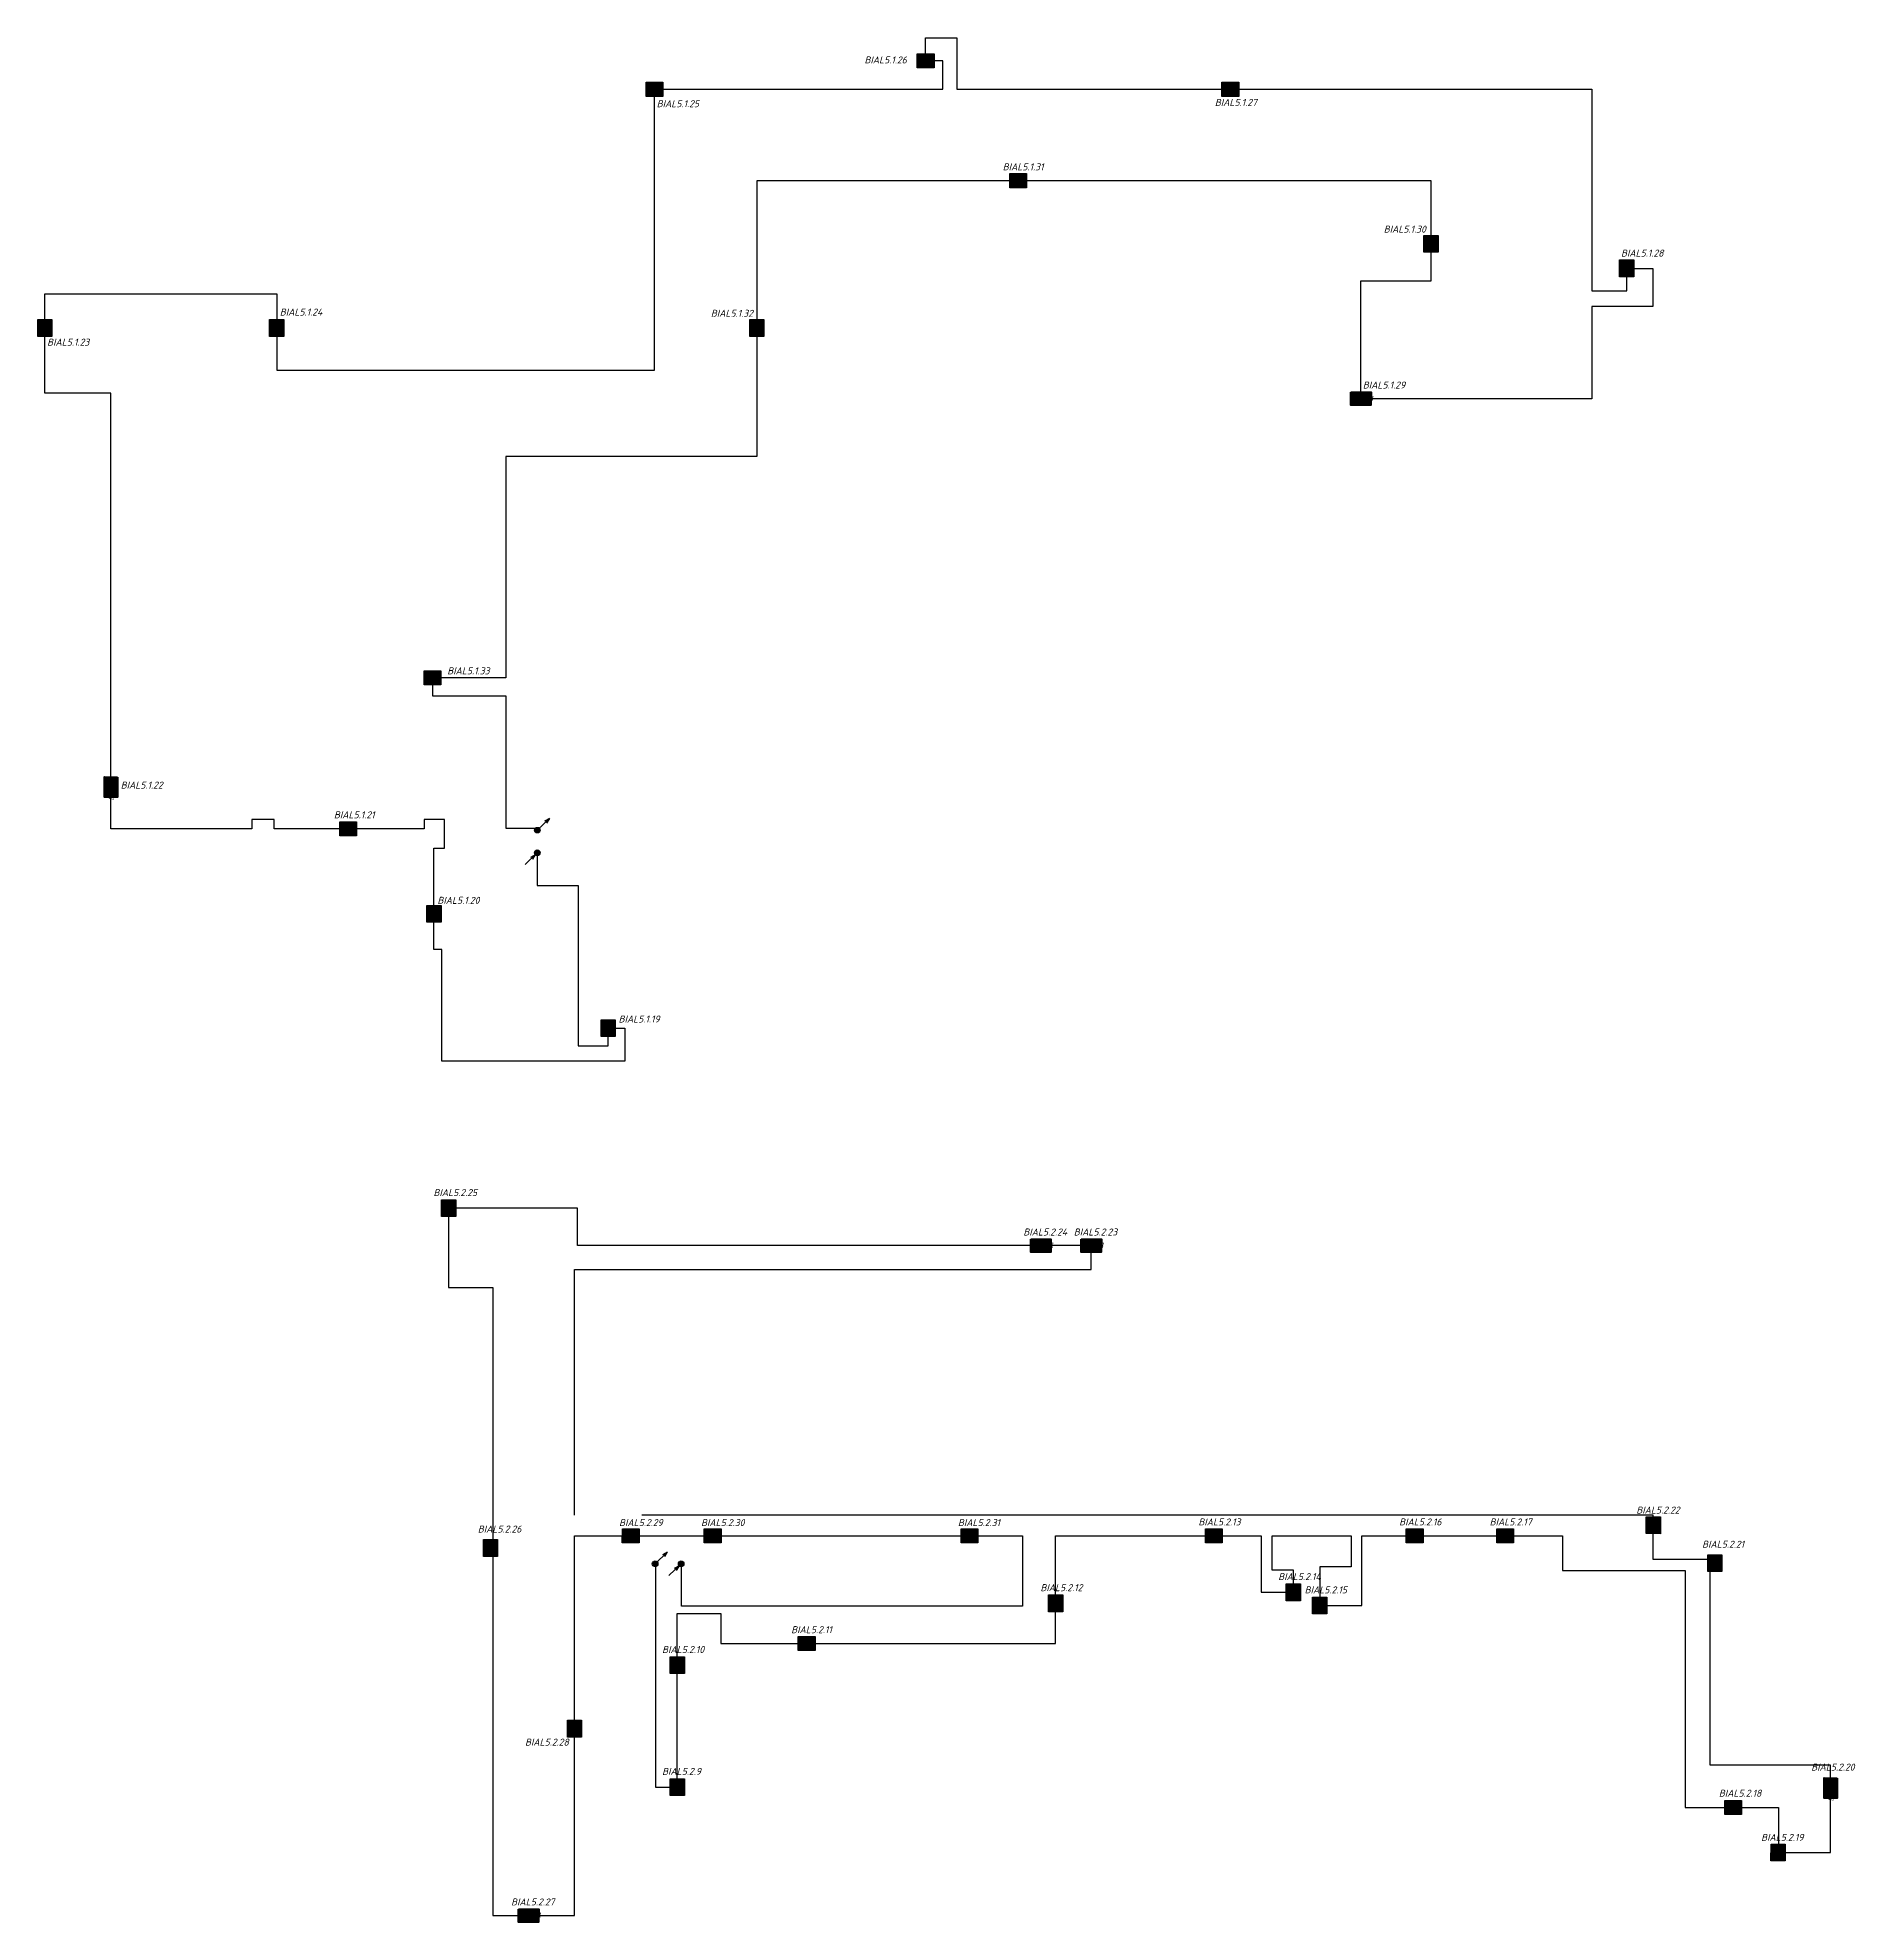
# Model space of a CAD drawing. Extents: x -36024 to 901374, y -269512 to -2349.
# Drawn here: x 222613 to 287316, y -268275 to -201183 of the extents above; entities that cross this region are included whole.
import ezdxf

# ---------------------------------------------------------------- set-up
doc = ezdxf.new("R2010")
doc.units = 0
doc.header["$LTSCALE"] = 100
doc.linetypes.add('ACAD_ISO02W100', pattern=[15, 12, -3])
for name, color, linetype, lineweight in [('00-Штамп', 7, 'Continuous', 0), ('cc_ПС', 6, 'пс  -V-V-V-V-V-V-V-', 30), ('Радио', 5, 'Continuous', 30)]:
    doc.layers.add(name, color=color, linetype=linetype, lineweight=lineweight)
doc.layers.add('_СОУЭ Оповещение_световое', color=1, linetype='Continuous')
doc.layers.add('ODG - Проводка', color=3, linetype='Continuous')
doc.styles.add('OlympDesign', font='isocpeui.ttf', dxfattribs={"height": 250})
doc.styles.get("Standard").update_dxf_attribs({"font": 'arial.ttf'})
doc.linetypes.add('пс  -V-V-V-V-V-V-V-', pattern='A,20,-0.2,["V",Standard,S=3,R=0,X=1,Y=-1.5],-5', length=25.2)

# ---------------------------------------------------------------- blocks, each defined once
blk = doc.blocks.new('*U189')
at = {"linetype": 'Continuous', "lineweight": 20, "true_color": 0xffffff}
h = blk.add_hatch(color=7, dxfattribs=at)
h.dxf.hatch_style = 1
h.paths.add_polyline_path([(-15, 709), (-15, -223), (1418, -210), (1418, 722)])
at = {"color": 1, "linetype": 'Continuous', "lineweight": 50}
blk.add_lwpolyline([(-15, 709), (1418, 722), (1418, -210), (-15, -223)], close=True, dxfattribs=at)
at = {"color": 1, "linetype": 'Continuous', "lineweight": 30, "insert": (100, 455), "char_height": 300, "attachment_point": 1, "style": 'OlympDesign'}
blk.add_mtext_dynamic_manual_height_columns('ВЫХОД', width=642.49, gutter_width=25, heights=[0], dxfattribs=at)
at = {"style": 'OlympDesign'}
blk.add_attdef('НУМЕРАЦИЯ', (829, 974), '', height=500, rotation=90, dxfattribs=at)
at = {"color": 6, "lineweight": 20, "style": 'OlympDesign', "flags": 1}
for tag, p in [('ПОМЕЩЕНИЕ', (1645, -43)), ('ИД', (2550, -400))]:
    blk.add_attdef(tag, p, '', height=250, dxfattribs=at)
blk = doc.blocks.new('*U183')
at = {"linetype": 'Continuous', "lineweight": 20, "true_color": 0xffffff}
h = blk.add_hatch(color=7, dxfattribs=at)
h.dxf.hatch_style = 1
h.paths.add_polyline_path([(-15, 709), (-15, -223), (1418, -210), (1418, 722)])
at = {"color": 1, "linetype": 'Continuous', "lineweight": 50}
blk.add_lwpolyline([(-15, 709), (1418, 722), (1418, -210), (-15, -223)], close=True, dxfattribs=at)
at = {"color": 1, "linetype": 'Continuous', "lineweight": 30, "insert": (100, 455), "char_height": 300, "attachment_point": 1, "style": 'OlympDesign'}
blk.add_mtext_dynamic_manual_height_columns('ВЫХОД', width=642.49, gutter_width=25, heights=[0], dxfattribs=at)
at = {"style": 'OlympDesign'}
blk.add_attdef('НУМЕРАЦИЯ', (803, 944), '', height=500, rotation=90, dxfattribs=at)
at = {"color": 6, "lineweight": 20, "style": 'OlympDesign', "flags": 1}
for tag, p in [('ПОМЕЩЕНИЕ', (1645, -43)), ('ИД', (2550, -400))]:
    blk.add_attdef(tag, p, '', height=250, dxfattribs=at)
blk = doc.blocks.new('*U138')
at = {"linetype": 'Continuous', "lineweight": 20, "true_color": 0xffffff}
h = blk.add_hatch(color=7, dxfattribs=at)
h.dxf.hatch_style = 1
h.paths.add_polyline_path([(-15, 709), (-15, -223), (1418, -210), (1418, 722)])
at = {"color": 1, "linetype": 'Continuous', "lineweight": 50}
blk.add_lwpolyline([(-15, 709), (1418, 722), (1418, -210), (-15, -223)], close=True, dxfattribs=at)
at = {"color": 1, "linetype": 'Continuous', "lineweight": 30, "insert": (100, 455), "char_height": 300, "attachment_point": 1, "style": 'OlympDesign'}
blk.add_mtext_dynamic_manual_height_columns('ВЫХОД', width=642.49, gutter_width=25, heights=[0], dxfattribs=at)
at = {"style": 'OlympDesign'}
blk.add_attdef('НУМЕРАЦИЯ', (-546, 956), '', height=500, rotation=90, dxfattribs=at)
at = {"color": 6, "lineweight": 20, "style": 'OlympDesign', "flags": 1}
for tag, p in [('ПОМЕЩЕНИЕ', (1645, -43)), ('ИД', (2550, -400))]:
    blk.add_attdef(tag, p, '', height=250, dxfattribs=at)
blk = doc.blocks.new('*U124')
at = {"linetype": 'Continuous', "lineweight": 20, "true_color": 0xffffff}
h = blk.add_hatch(color=7, dxfattribs=at)
h.dxf.hatch_style = 1
h.paths.add_polyline_path([(-15, 709), (-15, -223), (1418, -210), (1418, 722)])
at = {"color": 1, "linetype": 'Continuous', "lineweight": 50}
blk.add_lwpolyline([(-15, 709), (1418, 722), (1418, -210), (-15, -223)], close=True, dxfattribs=at)
at = {"color": 1, "linetype": 'Continuous', "lineweight": 30, "insert": (100, 455), "char_height": 300, "attachment_point": 1, "style": 'OlympDesign'}
blk.add_mtext_dynamic_manual_height_columns('ВЫХОД', width=642.49, gutter_width=25, heights=[0], dxfattribs=at)
at = {"style": 'OlympDesign'}
blk.add_attdef('НУМЕРАЦИЯ', (-527, -1142), '', height=500, rotation=90, dxfattribs=at)
at = {"color": 6, "lineweight": 20, "style": 'OlympDesign', "flags": 1}
for tag, p in [('ПОМЕЩЕНИЕ', (1645, -43)), ('ИД', (2550, -400))]:
    blk.add_attdef(tag, p, '', height=250, dxfattribs=at)
blk = doc.blocks.new('*U126')
at = {"linetype": 'Continuous', "lineweight": 20, "true_color": 0xffffff}
h = blk.add_hatch(color=7, dxfattribs=at)
h.dxf.hatch_style = 1
h.paths.add_polyline_path([(196, -973), (201, 39), (-994, 43), (-998, -968)])
at = {"color": 1, "linetype": 'Continuous', "lineweight": 30}
blk.add_lwpolyline([(-994, 43), (201, 39), (196, -973), (-998, -968)], close=True, dxfattribs=at)
blk.add_lwpolyline([(-889, -440, 0, 244, 0), (-401, -442, 0, 0, 0), (125, -444, 0, 0, 0)], format="xyseb", dxfattribs=at)
at = {"style": 'OlympDesign'}
blk.add_attdef('НУМЕРАЦИЯ', (-1228, 227), '', height=500, dxfattribs=at)
at = {"color": 6, "lineweight": 20, "style": 'OlympDesign', "flags": 1}
for tag, p in [('ПОМЕЩЕНИЕ', (1643, -44)), ('ИД', (2549, -401))]:
    blk.add_attdef(tag, p, '', height=250, dxfattribs=at)
at = {"color": 2, "linetype": 'Continuous', "lineweight": 30, "style": 'OlympDesign', "width": 0.8, "flags": 1}
blk.add_attdef('ID', (2008, -419), '', height=250, rotation=359.76857, dxfattribs=at)
blk = doc.blocks.new('*U127')
at = {"linetype": 'Continuous', "lineweight": 20, "true_color": 0xffffff}
h = blk.add_hatch(color=7, dxfattribs=at)
h.dxf.hatch_style = 1
h.paths.add_polyline_path([(200, -972), (200, 39), (-994, 39), (-994, -972)])
at = {"color": 1, "linetype": 'Continuous', "lineweight": 30}
blk.add_lwpolyline([(-992, 40), (202, 40), (202, -972), (-992, -972)], close=True, dxfattribs=at)
blk.add_lwpolyline([(124, -448, 0, 244, 0), (-364, -448, 0, 0, 0), (-890, -448, 0, 0, 0)], format="xyseb", dxfattribs=at)
at = {"style": 'OlympDesign'}
blk.add_attdef('НУМЕРАЦИЯ', (-1495, 272), '', height=500, dxfattribs=at)
at = {"color": 6, "lineweight": 20, "style": 'OlympDesign', "flags": 1}
for tag, p in [('ПОМЕЩЕНИЕ', (1645, -43)), ('ИД', (2550, -400))]:
    blk.add_attdef(tag, p, '', height=250, dxfattribs=at)
at = {"color": 2, "linetype": 'Continuous', "lineweight": 30, "style": 'OlympDesign', "width": 0.8, "flags": 1}
blk.add_attdef('ID', (2010, -411), '', height=250, dxfattribs=at)
blk = doc.blocks.new('*U142')
at = {"linetype": 'Continuous', "lineweight": 20, "true_color": 0xffffff}
h = blk.add_hatch(color=7, dxfattribs=at)
h.dxf.hatch_style = 1
h.paths.add_polyline_path([(200, -972), (200, 39), (-994, 39), (-994, -972)])
at = {"color": 1, "linetype": 'Continuous', "lineweight": 30}
blk.add_lwpolyline([(-992, 40), (202, 40), (202, -972), (-992, -972)], close=True, dxfattribs=at)
blk.add_lwpolyline([(124, -448, 0, 244, 0), (-364, -448, 0, 0, 0), (-890, -448, 0, 0, 0)], format="xyseb", dxfattribs=at)
at = {"color": 6, "lineweight": 20, "style": 'OlympDesign', "flags": 1}
for tag, p in [('ПОМЕЩЕНИЕ', (1645, -43)), ('ИД', (2550, -400))]:
    blk.add_attdef(tag, p, '', height=250, dxfattribs=at)
at = {"style": 'OlympDesign'}
blk.add_attdef('НУМЕРАЦИЯ', (-1495, -1650), '', height=500, dxfattribs=at)
at = {"color": 2, "linetype": 'Continuous', "lineweight": 30, "style": 'OlympDesign', "width": 0.8, "flags": 1}
blk.add_attdef('ID', (2010, -411), '', height=250, dxfattribs=at)
blk = doc.blocks.new('*U186')
at = {"linetype": 'Continuous', "lineweight": 20, "true_color": 0xffffff}
h = blk.add_hatch(color=7, dxfattribs=at)
h.dxf.hatch_style = 1
h.paths.add_polyline_path([(200, -972), (200, 39), (-994, 39), (-994, -972)])
at = {"color": 1, "linetype": 'Continuous', "lineweight": 30}
blk.add_lwpolyline([(-992, 40), (202, 40), (202, -972), (-992, -972)], close=True, dxfattribs=at)
blk.add_lwpolyline([(124, -448, 0, 244, 0), (-364, -448, 0, 0, 0), (-890, -448, 0, 0, 0)], format="xyseb", dxfattribs=at)
at = {"color": 6, "lineweight": 20, "style": 'OlympDesign', "flags": 1}
for tag, p in [('ПОМЕЩЕНИЕ', (1645, -43)), ('ИД', (2550, -400))]:
    blk.add_attdef(tag, p, '', height=250, dxfattribs=at)
at = {"style": 'OlympDesign'}
blk.add_attdef('НУМЕРАЦИЯ', (-240, -1740), '', height=500, dxfattribs=at)
at = {"color": 2, "linetype": 'Continuous', "lineweight": 30, "style": 'OlympDesign', "width": 0.8, "flags": 1}
blk.add_attdef('ID', (2010, -411), '', height=250, dxfattribs=at)
blk = doc.blocks.new('*U190')
at = {"linetype": 'Continuous', "lineweight": 20, "true_color": 0xffffff}
h = blk.add_hatch(color=7, dxfattribs=at)
h.dxf.hatch_style = 1
h.paths.add_polyline_path([(200, -972), (200, 39), (-994, 39), (-994, -972)])
at = {"color": 1, "linetype": 'Continuous', "lineweight": 30}
blk.add_lwpolyline([(-992, 40), (202, 40), (202, -972), (-992, -972)], close=True, dxfattribs=at)
blk.add_lwpolyline([(124, -448, 0, 244, 0), (-364, -448, 0, 0, 0), (-890, -448, 0, 0, 0)], format="xyseb", dxfattribs=at)
at = {"color": 6, "lineweight": 20, "style": 'OlympDesign', "flags": 1}
for tag, p in [('ПОМЕЩЕНИЕ', (1645, -43)), ('ИД', (2550, -400))]:
    blk.add_attdef(tag, p, '', height=250, dxfattribs=at)
at = {"color": 2, "linetype": 'Continuous', "lineweight": 30, "style": 'OlympDesign', "width": 0.8, "flags": 1}
blk.add_attdef('ID', (2010, -411), '', height=250, dxfattribs=at)
at = {"style": 'OlympDesign'}
blk.add_attdef('НУМЕРАЦИЯ', (-1184, -3837), '', height=500, dxfattribs=at)
blk = doc.blocks.new('*U184')
at = {"linetype": 'Continuous', "lineweight": 20, "true_color": 0xffffff}
h = blk.add_hatch(color=7, dxfattribs=at)
h.dxf.hatch_style = 1
h.paths.add_polyline_path([(200, -972), (200, 39), (-994, 39), (-994, -972)])
at = {"color": 1, "linetype": 'Continuous', "lineweight": 30}
blk.add_lwpolyline([(-992, 40), (202, 40), (202, -972), (-992, -972)], close=True, dxfattribs=at)
blk.add_lwpolyline([(124, -448, 0, 244, 0), (-364, -448, 0, 0, 0), (-890, -448, 0, 0, 0)], format="xyseb", dxfattribs=at)
at = {"style": 'OlympDesign'}
blk.add_attdef('НУМЕРАЦИЯ', (866, -299), '', height=500, dxfattribs=at)
at = {"color": 6, "lineweight": 20, "style": 'OlympDesign', "flags": 1}
for tag, p in [('ПОМЕЩЕНИЕ', (1645, -43)), ('ИД', (2550, -400))]:
    blk.add_attdef(tag, p, '', height=250, dxfattribs=at)
at = {"color": 2, "linetype": 'Continuous', "lineweight": 30, "style": 'OlympDesign', "width": 0.8, "flags": 1}
blk.add_attdef('ID', (2010, -411), '', height=250, dxfattribs=at)
blk = doc.blocks.new('*U139')
at = {"linetype": 'Continuous', "lineweight": 20, "true_color": 0xffffff}
h = blk.add_hatch(color=7, dxfattribs=at)
h.dxf.hatch_style = 1
h.paths.add_polyline_path([(200, -972), (200, 39), (-994, 39), (-994, -972)])
at = {"color": 1, "linetype": 'Continuous', "lineweight": 30}
blk.add_lwpolyline([(-992, 40), (202, 40), (202, -972), (-992, -972)], close=True, dxfattribs=at)
blk.add_lwpolyline([(124, -448, 0, 244, 0), (-364, -448, 0, 0, 0), (-890, -448, 0, 0, 0)], format="xyseb", dxfattribs=at)
at = {"color": 6, "lineweight": 20, "style": 'OlympDesign', "flags": 1}
for tag, p in [('ПОМЕЩЕНИЕ', (1645, -43)), ('ИД', (2550, -400))]:
    blk.add_attdef(tag, p, '', height=250, dxfattribs=at)
at = {"color": 2, "linetype": 'Continuous', "lineweight": 30, "style": 'OlympDesign', "width": 0.8, "flags": 1}
blk.add_attdef('ID', (2010, -411), '', height=250, dxfattribs=at)
at = {"style": 'OlympDesign'}
blk.add_attdef('НУМЕРАЦИЯ', (-1190, -3745), '', height=500, dxfattribs=at)
blk = doc.blocks.new('*U135')
at = {"linetype": 'Continuous', "lineweight": 20, "true_color": 0xffffff}
h = blk.add_hatch(color=7, dxfattribs=at)
h.dxf.hatch_style = 1
h.paths.add_polyline_path([(200, -972), (200, 39), (-994, 39), (-994, -972)])
at = {"color": 1, "linetype": 'Continuous', "lineweight": 30}
blk.add_lwpolyline([(-992, 40), (202, 40), (202, -972), (-992, -972)], close=True, dxfattribs=at)
blk.add_lwpolyline([(124, -448, 0, 244, 0), (-364, -448, 0, 0, 0), (-890, -448, 0, 0, 0)], format="xyseb", dxfattribs=at)
at = {"color": 6, "lineweight": 20, "style": 'OlympDesign', "flags": 1}
for tag, p in [('ПОМЕЩЕНИЕ', (1645, -43)), ('ИД', (2550, -400))]:
    blk.add_attdef(tag, p, '', height=250, dxfattribs=at)
at = {"style": 'OlympDesign'}
blk.add_attdef('НУМЕРАЦИЯ', (-1495, -1373), '', height=500, dxfattribs=at)
at = {"color": 2, "linetype": 'Continuous', "lineweight": 30, "style": 'OlympDesign', "width": 0.8, "flags": 1}
blk.add_attdef('ID', (2010, -411), '', height=250, dxfattribs=at)
blk = doc.blocks.new('*U232')
at = {"linetype": 'Continuous', "lineweight": 20, "true_color": 0xffffff}
h = blk.add_hatch(color=7, dxfattribs=at)
h.dxf.hatch_style = 1
h.paths.add_polyline_path([(200, -972), (200, 39), (-994, 39), (-994, -972)])
at = {"color": 1, "linetype": 'Continuous', "lineweight": 30}
blk.add_lwpolyline([(-992, 40), (202, 40), (202, -972), (-992, -972)], close=True, dxfattribs=at)
blk.add_lwpolyline([(124, -448, 0, 244, 0), (-364, -448, 0, 0, 0), (-890, -448, 0, 0, 0)], format="xyseb", dxfattribs=at)
at = {"color": 6, "lineweight": 20, "style": 'OlympDesign', "flags": 1}
for tag, p in [('ПОМЕЩЕНИЕ', (1645, -43)), ('ИД', (2550, -400))]:
    blk.add_attdef(tag, p, '', height=250, dxfattribs=at)
at = {"color": 2, "linetype": 'Continuous', "lineweight": 30, "style": 'OlympDesign', "width": 0.8, "flags": 1}
blk.add_attdef('ID', (2010, -411), '', height=250, dxfattribs=at)
at = {"style": 'OlympDesign'}
blk.add_attdef('НУМЕРАЦИЯ', (818, -3993), '', height=500, dxfattribs=at)
blk = doc.blocks.new('*U123')
at = {"linetype": 'Continuous', "lineweight": 20, "true_color": 0xffffff}
h = blk.add_hatch(color=7, dxfattribs=at)
h.dxf.hatch_style = 1
h.paths.add_polyline_path([(196, -973), (201, 39), (-994, 43), (-998, -968)])
at = {"color": 1, "linetype": 'Continuous', "lineweight": 30}
blk.add_lwpolyline([(-994, 43), (201, 39), (196, -973), (-998, -968)], close=True, dxfattribs=at)
blk.add_lwpolyline([(-889, -440, 0, 244, 0), (-401, -442, 0, 0, 0), (125, -444, 0, 0, 0)], format="xyseb", dxfattribs=at)
at = {"color": 6, "lineweight": 20, "style": 'OlympDesign', "flags": 1}
for tag, p in [('ПОМЕЩЕНИЕ', (1643, -44)), ('ИД', (2549, -401))]:
    blk.add_attdef(tag, p, '', height=250, dxfattribs=at)
at = {"style": 'OlympDesign'}
blk.add_attdef('НУМЕРАЦИЯ', (-1228, -1671), '', height=500, dxfattribs=at)
at = {"color": 2, "linetype": 'Continuous', "lineweight": 30, "style": 'OlympDesign', "width": 0.8, "flags": 1}
blk.add_attdef('ID', (2008, -419), '', height=250, rotation=359.76857, dxfattribs=at)
blk = doc.blocks.new('*U140')
at = {"linetype": 'Continuous', "lineweight": 20, "true_color": 0xffffff}
h = blk.add_hatch(color=7, dxfattribs=at)
h.dxf.hatch_style = 1
h.paths.add_polyline_path([(200, -972), (200, 39), (-994, 39), (-994, -972)])
at = {"color": 1, "linetype": 'Continuous', "lineweight": 30}
blk.add_lwpolyline([(-992, 40), (202, 40), (202, -972), (-992, -972)], close=True, dxfattribs=at)
blk.add_lwpolyline([(124, -448, 0, 244, 0), (-364, -448, 0, 0, 0), (-890, -448, 0, 0, 0)], format="xyseb", dxfattribs=at)
at = {"style": 'OlympDesign'}
blk.add_attdef('НУМЕРАЦИЯ', (-1408, 299), '', height=500, dxfattribs=at)
at = {"color": 6, "lineweight": 20, "style": 'OlympDesign', "flags": 1}
for tag, p in [('ПОМЕЩЕНИЕ', (1645, -43)), ('ИД', (2550, -400))]:
    blk.add_attdef(tag, p, '', height=250, dxfattribs=at)
at = {"color": 2, "linetype": 'Continuous', "lineweight": 30, "style": 'OlympDesign', "width": 0.8, "flags": 1}
blk.add_attdef('ID', (2010, -411), '', height=250, dxfattribs=at)
blk = doc.blocks.new('*U122')
at = {"linetype": 'Continuous', "lineweight": 20, "true_color": 0xffffff}
h = blk.add_hatch(color=7, dxfattribs=at)
h.dxf.hatch_style = 1
h.paths.add_polyline_path([(200, -972), (200, 39), (-994, 39), (-994, -972)])
at = {"color": 1, "linetype": 'Continuous', "lineweight": 30}
blk.add_lwpolyline([(-992, 40), (202, 40), (202, -972), (-992, -972)], close=True, dxfattribs=at)
blk.add_lwpolyline([(124, -448, 0, 244, 0), (-364, -448, 0, 0, 0), (-890, -448, 0, 0, 0)], format="xyseb", dxfattribs=at)
at = {"style": 'OlympDesign'}
blk.add_attdef('НУМЕРАЦИЯ', (473, 611), '', height=500, dxfattribs=at)
at = {"color": 6, "lineweight": 20, "style": 'OlympDesign', "flags": 1}
for tag, p in [('ПОМЕЩЕНИЕ', (1645, -43)), ('ИД', (2550, -400))]:
    blk.add_attdef(tag, p, '', height=250, dxfattribs=at)
at = {"color": 2, "linetype": 'Continuous', "lineweight": 30, "style": 'OlympDesign', "width": 0.8, "flags": 1}
blk.add_attdef('ID', (2010, -411), '', height=250, dxfattribs=at)
blk = doc.blocks.new('*U182')
at = {"linetype": 'Continuous', "lineweight": 20, "true_color": 0xffffff}
h = blk.add_hatch(color=7, dxfattribs=at)
h.dxf.hatch_style = 1
h.paths.add_polyline_path([(200, -972), (200, 39), (-994, 39), (-994, -972)])
at = {"color": 1, "linetype": 'Continuous', "lineweight": 30}
blk.add_lwpolyline([(-992, 40), (202, 40), (202, -972), (-992, -972)], close=True, dxfattribs=at)
blk.add_lwpolyline([(124, -448, 0, 244, 0), (-364, -448, 0, 0, 0), (-890, -448, 0, 0, 0)], format="xyseb", dxfattribs=at)
at = {"color": 6, "lineweight": 20, "style": 'OlympDesign', "flags": 1}
for tag, p in [('ПОМЕЩЕНИЕ', (1645, -43)), ('ИД', (2550, -400))]:
    blk.add_attdef(tag, p, '', height=250, dxfattribs=at)
at = {"style": 'OlympDesign'}
blk.add_attdef('НУМЕРАЦИЯ', (324, -708), '', height=500, dxfattribs=at)
at = {"color": 2, "linetype": 'Continuous', "lineweight": 30, "style": 'OlympDesign', "width": 0.8, "flags": 1}
blk.add_attdef('ID', (2010, -411), '', height=250, dxfattribs=at)
blk = doc.blocks.new('*U191')
at = {"linetype": 'Continuous', "lineweight": 20, "true_color": 0xffffff}
h = blk.add_hatch(color=7, dxfattribs=at)
h.dxf.hatch_style = 1
h.paths.add_polyline_path([(200, -972), (200, 39), (-994, 39), (-994, -972)])
at = {"color": 1, "linetype": 'Continuous', "lineweight": 30}
blk.add_lwpolyline([(-992, 40), (202, 40), (202, -972), (-992, -972)], close=True, dxfattribs=at)
blk.add_lwpolyline([(124, -448, 0, 244, 0), (-364, -448, 0, 0, 0), (-890, -448, 0, 0, 0)], format="xyseb", dxfattribs=at)
at = {"color": 6, "lineweight": 20, "style": 'OlympDesign', "flags": 1}
for tag, p in [('ПОМЕЩЕНИЕ', (1645, -43)), ('ИД', (2550, -400))]:
    blk.add_attdef(tag, p, '', height=250, dxfattribs=at)
at = {"style": 'OlympDesign'}
blk.add_attdef('НУМЕРАЦИЯ', (-1446, -712), '', height=500, dxfattribs=at)
at = {"color": 2, "linetype": 'Continuous', "lineweight": 30, "style": 'OlympDesign', "width": 0.8, "flags": 1}
blk.add_attdef('ID', (2010, -411), '', height=250, dxfattribs=at)
blk = doc.blocks.new('*U141')
at = {"linetype": 'Continuous', "lineweight": 20, "true_color": 0xffffff}
h = blk.add_hatch(color=7, dxfattribs=at)
h.dxf.hatch_style = 1
h.paths.add_polyline_path([(200, -972), (200, 39), (-994, 39), (-994, -972)])
at = {"color": 1, "linetype": 'Continuous', "lineweight": 30}
blk.add_lwpolyline([(-992, 40), (202, 40), (202, -972), (-992, -972)], close=True, dxfattribs=at)
blk.add_lwpolyline([(124, -448, 0, 244, 0), (-364, -448, 0, 0, 0), (-890, -448, 0, 0, 0)], format="xyseb", dxfattribs=at)
at = {"color": 6, "lineweight": 20, "style": 'OlympDesign', "flags": 1}
for tag, p in [('ПОМЕЩЕНИЕ', (1645, -43)), ('ИД', (2550, -400))]:
    blk.add_attdef(tag, p, '', height=250, dxfattribs=at)
at = {"style": 'OlympDesign'}
blk.add_attdef('НУМЕРАЦИЯ', (624, -1211), '', height=500, dxfattribs=at)
at = {"color": 2, "linetype": 'Continuous', "lineweight": 30, "style": 'OlympDesign', "width": 0.8, "flags": 1}
blk.add_attdef('ID', (2010, -411), '', height=250, dxfattribs=at)
blk = doc.blocks.new('*U185')
at = {"linetype": 'Continuous', "lineweight": 20, "true_color": 0xffffff}
h = blk.add_hatch(color=7, dxfattribs=at)
h.dxf.hatch_style = 1
h.paths.add_polyline_path([(200, -972), (200, 39), (-994, 39), (-994, -972)])
at = {"color": 1, "linetype": 'Continuous', "lineweight": 30}
blk.add_lwpolyline([(-992, 40), (202, 40), (202, -972), (-992, -972)], close=True, dxfattribs=at)
blk.add_lwpolyline([(124, -448, 0, 244, 0), (-364, -448, 0, 0, 0), (-890, -448, 0, 0, 0)], format="xyseb", dxfattribs=at)
at = {"style": 'OlympDesign'}
blk.add_attdef('НУМЕРАЦИЯ', (-1278, -243), '', height=500, dxfattribs=at)
at = {"color": 6, "lineweight": 20, "style": 'OlympDesign', "flags": 1}
for tag, p in [('ПОМЕЩЕНИЕ', (1645, -43)), ('ИД', (2550, -400))]:
    blk.add_attdef(tag, p, '', height=250, dxfattribs=at)
at = {"color": 2, "linetype": 'Continuous', "lineweight": 30, "style": 'OlympDesign', "width": 0.8, "flags": 1}
blk.add_attdef('ID', (2010, -411), '', height=250, dxfattribs=at)
blk = doc.blocks.new('*U187')
at = {"linetype": 'Continuous', "lineweight": 20, "true_color": 0xffffff}
h = blk.add_hatch(color=7, dxfattribs=at)
h.dxf.hatch_style = 1
h.paths.add_polyline_path([(200, -972), (200, 39), (-994, 39), (-994, -972)])
at = {"color": 1, "linetype": 'Continuous', "lineweight": 30}
blk.add_lwpolyline([(-992, 40), (202, 40), (202, -972), (-992, -972)], close=True, dxfattribs=at)
blk.add_lwpolyline([(124, -448, 0, 244, 0), (-364, -448, 0, 0, 0), (-890, -448, 0, 0, 0)], format="xyseb", dxfattribs=at)
at = {"color": 6, "lineweight": 20, "style": 'OlympDesign', "flags": 1}
for tag, p in [('ПОМЕЩЕНИЕ', (1645, -43)), ('ИД', (2550, -400))]:
    blk.add_attdef(tag, p, '', height=250, dxfattribs=at)
at = {"style": 'OlympDesign'}
blk.add_attdef('НУМЕРАЦИЯ', (-4751, -658), '', height=500, dxfattribs=at)
at = {"color": 2, "linetype": 'Continuous', "lineweight": 30, "style": 'OlympDesign', "width": 0.8, "flags": 1}
blk.add_attdef('ID', (2010, -411), '', height=250, dxfattribs=at)
blk = doc.blocks.new('*U188')
at = {"linetype": 'Continuous', "lineweight": 20, "true_color": 0xffffff}
h = blk.add_hatch(color=7, dxfattribs=at)
h.dxf.hatch_style = 1
h.paths.add_polyline_path([(200, -972), (200, 39), (-994, 39), (-994, -972)])
at = {"color": 1, "linetype": 'Continuous', "lineweight": 30}
blk.add_lwpolyline([(-992, 40), (202, 40), (202, -972), (-992, -972)], close=True, dxfattribs=at)
blk.add_lwpolyline([(124, -448, 0, 244, 0), (-364, -448, 0, 0, 0), (-890, -448, 0, 0, 0)], format="xyseb", dxfattribs=at)
at = {"color": 6, "lineweight": 20, "style": 'OlympDesign', "flags": 1}
for tag, p in [('ПОМЕЩЕНИЕ', (1645, -43)), ('ИД', (2550, -400))]:
    blk.add_attdef(tag, p, '', height=250, dxfattribs=at)
at = {"style": 'OlympDesign'}
blk.add_attdef('НУМЕРАЦИЯ', (-1230, -873), '', height=500, dxfattribs=at)
at = {"color": 2, "linetype": 'Continuous', "lineweight": 30, "style": 'OlympDesign', "width": 0.8, "flags": 1}
blk.add_attdef('ID', (2010, -411), '', height=250, dxfattribs=at)
blk = doc.blocks.new('*U181')
at = {"linetype": 'Continuous', "lineweight": 20, "true_color": 0xffffff}
h = blk.add_hatch(color=7, dxfattribs=at)
h.dxf.hatch_style = 1
h.paths.add_polyline_path([(200, -972), (200, 39), (-994, 39), (-994, -972)])
at = {"color": 1, "linetype": 'Continuous', "lineweight": 30}
blk.add_lwpolyline([(-992, 40), (202, 40), (202, -972), (-992, -972)], close=True, dxfattribs=at)
blk.add_lwpolyline([(124, -448, 0, 244, 0), (-364, -448, 0, 0, 0), (-890, -448, 0, 0, 0)], format="xyseb", dxfattribs=at)
at = {"style": 'OlympDesign'}
blk.add_attdef('НУМЕРАЦИЯ', (-796, 277), '', height=500, dxfattribs=at)
at = {"color": 6, "lineweight": 20, "style": 'OlympDesign', "flags": 1}
for tag, p in [('ПОМЕЩЕНИЕ', (1645, -43)), ('ИД', (2550, -400))]:
    blk.add_attdef(tag, p, '', height=250, dxfattribs=at)
at = {"color": 2, "linetype": 'Continuous', "lineweight": 30, "style": 'OlympDesign', "width": 0.8, "flags": 1}
blk.add_attdef('ID', (2010, -411), '', height=250, dxfattribs=at)
blk = doc.blocks.new('*U90')
at = {"layer": 'ODG - Проводка'}
h = blk.add_hatch(color=0, dxfattribs=at)
edge = h.paths.add_edge_path()
edge.add_arc((0, 0), 50, 0, 360)
at = {"layer": 'ODG - Проводка', "color": 0}
for points in [[(0, 0), (212, 212)], [(35, 35), (85, 122)], [(35, 35), (122, 85)]]:
    blk.add_lwpolyline(points, dxfattribs=at)
blk.add_circle((0, 0), 50, dxfattribs=at)
blk = doc.blocks.new('*U88')
at = {"layer": 'ODG - Проводка'}
h = blk.add_hatch(color=0, dxfattribs=at)
edge = h.paths.add_edge_path()
edge.add_arc((0, 0), 50, 0, 360)
at = {"layer": 'ODG - Проводка', "color": 0}
for points in [[(-212, -212), (0, 0)], [(-212, -212), (-162, -126)], [(-212, -212), (-126, -162)]]:
    blk.add_lwpolyline(points, dxfattribs=at)
blk.add_circle((0, 0), 50, dxfattribs=at)

msp = doc.modelspace()

# ---------------------------------------------------------------- linework, layer by layer
at = {"layer": 'cc_ПС', "color": 1, "linetype": 'ACAD_ISO02W100', "lineweight": 30, "ltscale": 30}
for points in [[(240397.2, -230199.2), (240397.2, -231363.6), (241857.8, -231363.6), (241857.8, -237075.9), (242920.2, -237075.9), (242920.2, -236443.6), (243513.6, -236443.6), (243513.6, -237614.5), (236994.2, -237614.5), (236994.2, -233642.5), (236720, -233642.5), (236720, -230037.9), (237091.5, -230037.9), (237091.5, -229014.9), (236364.4, -229014.9), (236364.4, -229347), (231029.6, -229347), (231029.6, -229014.9), (230230.1, -229014.9), (230230.1, -229347), (225220.3, -229347), (225220.3, -213839.7), (222865.6, -213839.7), (222865.6, -210300.2), (231120.2, -210300.2), (231120.2, -213021.8), (244570.4, -213021.8), (244570.4, -207043.3), (244570.4, -207043.3), (244570.4, -203011.7), (254834.9, -203011.7), (254834.9, -202005), (254222.3, -202005), (254222.3, -201183.2), (255332.6, -201183.2), (255332.6, -203011.7), (277937.1, -203011.7), (277937.1, -210192.5), (279180.2, -210192.5), (279180.2, -209394.9), (280111.4, -209394.9), (280111.4, -210747.1), (277937.1, -210747.1), (277937.1, -214034.7), (269719.1, -214034.7), (269719.1, -209844.2), (272214.4, -209844.2), (272214.4, -206275.7), (248214.4, -206275.7), (248214.4, -216096), (239272.9, -216096), (239272.9, -223970.8), (236667.3, -223970.8), (236667.3, -224613.5), (239272.9, -224613.5), (239272.9, -229325.2), (240397.2, -229325.2)], [(244609.4, -255522.6), (244609.4, -263460), (245379.1, -263460), (245379.1, -257279.7), (246925, -257279.7), (246925, -258350.9), (258846.9, -258350.9), (258846.9, -254515.7), (266169.4, -254515.7), (266169.4, -256527.8), (267310.6, -256527.8), (267310.6, -255743.1), (266554, -255743.1), (266554, -254516.9), (269367.8, -254516.9), (269367.8, -255615.4), (268251, -255615.4), (268251, -257000.5), (269753.5, -257000.5), (269753.5, -254516.9), (276894.3, -254516.9), (276894.3, -255747.3), (281262.6, -255747.3), (281262.6, -264186.9), (284577.9, -264186.9), (284577.9, -265789.1), (286437.2, -265791.6), (286437.2, -262684.3), (282151.6, -262684.3), (282151.6, -255356.5), (280122.2, -255356.5), (280122.2, -253776.2), (241723.3, -253776.2), (241723.3, -245035.1), (260113.9, -245035.1), (260113.9, -244184.1), (241825.3, -244184.1), (241825.3, -242855.2), (237231, -242855.2), (237231, -245676.9), (238813.5, -245676.9), (238813.5, -268035.2), (241723.3, -268035.2), (241723.3, -254515.7), (257665.9, -254515.7), (257665.9, -257026), (245530.7, -257026), (245530.7, -255494)]]:
    msp.add_lwpolyline(points, dxfattribs=at)

# ---------------------------------------------------------------- block references
at = {"layer": '_СОУЭ Оповещение_световое', "color": 4}
ref = msp.add_blockref('*U187', (254419.7, -201772.1), dxfattribs=dict(at, xscale=0.5, yscale=0.5, zscale=0.5))
ref.add_attrib('НУМЕРАЦИЯ', 'BIAL5.1.26', (252044.2, -202101), dxfattribs={"layer": '00-Штамп', "color": 7, "height": 250, "style": 'OlympDesign'})
ref = msp.add_blockref('*U186', (244767.8, -202787.8), dxfattribs=dict(at, xscale=0.5, yscale=0.5, zscale=0.5))
ref.add_attrib('НУМЕРАЦИЯ', 'BIAL5.1.25', (244647.7, -203657.6), dxfattribs={"layer": '00-Штамп', "color": 7, "height": 250, "style": 'OlympDesign'})
ref = msp.add_blockref('*U142', (265264, -202787.8), dxfattribs=dict(at, xscale=0.5, yscale=0.5, zscale=0.5))
ref.add_attrib('НУМЕРАЦИЯ', 'BIAL5.1.27', (264516.5, -203612.7), dxfattribs={"layer": '00-Штамп', "color": 7, "height": 250, "style": 'OlympDesign'})
ref = msp.add_blockref('*U127', (257712.1, -206042.8, 1), dxfattribs=dict(at, xscale=0.5, yscale=0.5, zscale=0.5))
ref.add_attrib('НУМЕРАЦИЯ', 'BIAL5.1.31', (256964.5, -205906.9, 1), dxfattribs={"layer": '00-Штамп', "color": 7, "height": 250, "style": 'OlympDesign'})
ref = msp.add_blockref('*U190', (272447.3, -208715.2), dxfattribs=dict(at, xscale=0.5, yscale=0.5, zscale=0.5, rotation=270))
ref.add_attrib('НУМЕРАЦИЯ', 'BIAL5.1.30', (270528.7, -208123.5), dxfattribs={"layer": '00-Штамп', "color": 7, "height": 250, "style": 'OlympDesign'})
ref = msp.add_blockref('*U188', (279413.1, -209592.2), dxfattribs=dict(at, xscale=0.5, yscale=0.5, zscale=0.5, rotation=270))
ref.add_attrib('НУМЕРАЦИЯ', 'BIAL5.1.28', (278976.4, -208977), dxfattribs={"layer": '00-Штамп', "color": 7, "height": 250, "style": 'OlympDesign'})
ref = msp.add_blockref('*U184', (223098.6, -211715.2), dxfattribs=dict(at, xscale=0.5, yscale=0.5, zscale=0.5, rotation=270))
ref.add_attrib('НУМЕРАЦИЯ', 'BIAL5.1.23', (222949.3, -212148), dxfattribs={"layer": '00-Штамп', "color": 7, "height": 250, "style": 'OlympDesign'})
ref = msp.add_blockref('*U185', (231353.1, -211715.2), dxfattribs=dict(at, xscale=0.5, yscale=0.5, zscale=0.5, rotation=270))
ref.add_attrib('НУМЕРАЦИЯ', 'BIAL5.1.24', (231231.4, -211076.3), dxfattribs={"layer": '00-Штамп', "color": 7, "height": 250, "style": 'OlympDesign'})
ref = msp.add_blockref('*U139', (248447.3, -211715.2), dxfattribs=dict(at, xscale=0.5, yscale=0.5, zscale=0.5, rotation=270))
ref.add_attrib('НУМЕРАЦИЯ', 'BIAL5.1.32', (246575, -211120.2), dxfattribs={"layer": '00-Штамп', "color": 7, "height": 250, "style": 'OlympDesign'})
ref = msp.add_blockref('*U189', (269365, -214156.2), dxfattribs=dict(at, xscale=0.4999999999999989, yscale=0.4999999999999989, zscale=0.4999999999999989, rotation=359.4723474880294))
ref.add_attrib('НУМЕРАЦИЯ', 'BIAL5.1.29', (269783.9, -213672.9), dxfattribs={"layer": '00-Штамп', "color": 7, "height": 250, "style": 'OlympDesign'})
ref = msp.add_blockref('*U191', (236469.9, -224203.7), dxfattribs=dict(at, xscale=0.5, yscale=0.5, zscale=0.5, rotation=180))
ref.add_attrib('НУМЕРАЦИЯ', 'BIAL5.1.33', (237192.7, -223847.6), dxfattribs={"layer": '00-Штамп', "color": 7, "height": 250, "style": 'OlympDesign'})
ref = msp.add_blockref('*U183', (225098.8, -227510.9), dxfattribs=dict(at, xscale=0.4999999999999987, yscale=0.4999999999999987, zscale=0.4999999999999987, rotation=269.4723474880294))
ref.add_attrib('НУМЕРАЦИЯ', 'BIAL5.1.22', (225567.1, -227917), dxfattribs={"layer": '00-Штамп', "color": 7, "height": 250, "style": 'OlympDesign'})
ref = msp.add_blockref('*U141', (233469.8, -229579.9, 0.9), dxfattribs=dict(at, xscale=0.5, yscale=0.5, zscale=0.5, rotation=180))
ref.add_attrib('НУМЕРАЦИЯ', 'BIAL5.1.21', (233158.1, -228974.4, 0.9), dxfattribs={"layer": '00-Штамп', "color": 7, "height": 250, "style": 'OlympDesign'})
ref = msp.add_blockref('*U182', (236487.1, -232179.9), dxfattribs=dict(at, xscale=0.5, yscale=0.5, zscale=0.5, rotation=90))
ref.add_attrib('НУМЕРАЦИЯ', 'BIAL5.1.20', (236841.2, -232017.9), dxfattribs={"layer": '00-Штамп', "color": 7, "height": 250, "style": 'OlympDesign'})
ref = msp.add_blockref('*U181', (243153.2, -236640.9), dxfattribs=dict(at, xscale=0.5, yscale=0.5, zscale=0.5, rotation=270))
ref.add_attrib('НУМЕРАЦИЯ', 'BIAL5.1.19', (243291.6, -236243), dxfattribs={"layer": '00-Штамп', "color": 7, "height": 250, "style": 'OlympDesign'})
ref = msp.add_blockref('*U122', (237007.1, -242657.8), dxfattribs=dict(at, xscale=0.5, yscale=0.5, zscale=0.5, rotation=90))
ref.add_attrib('НУМЕРАЦИЯ', 'BIAL5.2.25', (236701.8, -242421.4), dxfattribs={"layer": '00-Штамп', "color": 7, "height": 250, "style": 'OlympDesign'})
ref = msp.add_blockref('*U138', (257969, -244305.6), dxfattribs=dict(at, xscale=0.4999999999999987, yscale=0.4999999999999987, zscale=0.4999999999999987, rotation=359.4723474880294))
ref.add_attrib('НУМЕРАЦИЯ', 'BIAL5.2.24', (257700.3, -243825.1), dxfattribs={"layer": '00-Штамп', "color": 7, "height": 250, "style": 'OlympDesign'})
ref = msp.add_blockref('*U138', (259764.2, -244305.6), dxfattribs=dict(at, xscale=0.4999999999999988, yscale=0.4999999999999988, zscale=0.4999999999999988, rotation=359.4723474880294))
ref.add_attrib('НУМЕРАЦИЯ', 'BIAL5.2.23', (259495.5, -243825.1), dxfattribs={"layer": '00-Штамп', "color": 7, "height": 250, "style": 'OlympDesign'})
ref = msp.add_blockref('*U123', (280355.8, -254339.3), dxfattribs=dict(at, xscale=0.5, yscale=0.5, zscale=0.5, rotation=270))
ref.add_attrib('НУМЕРАЦИЯ', 'BIAL5.2.22', (279520.2, -253725.1), dxfattribs={"layer": '00-Штамп', "color": 7, "height": 250, "style": 'OlympDesign'})
ref = msp.add_blockref('*U135', (238966.5, -255147.7), dxfattribs=dict(at, xscale=0.5, yscale=0.5, zscale=0.5, rotation=270))
ref.add_attrib('НУМЕРАЦИЯ', 'BIAL5.2.26', (238279.9, -254400.2), dxfattribs={"layer": '00-Штамп', "color": 7, "height": 250, "style": 'OlympDesign'})
ref = msp.add_blockref('*U126', (243922.2, -254284.5), dxfattribs=dict(at, xscale=0.5, yscale=0.5, zscale=0.5))
ref.add_attrib('НУМЕРАЦИЯ', 'BIAL5.2.29', (243308, -254171.1), dxfattribs={"layer": '00-Штамп', "color": 7, "height": 250, "style": 'OlympDesign'})
ref = msp.add_blockref('*U126', (246839.9, -254284.5), dxfattribs=dict(at, xscale=0.5, yscale=0.5, zscale=0.5))
ref.add_attrib('НУМЕРАЦИЯ', 'BIAL5.2.30', (246225.7, -254171.1), dxfattribs={"layer": '00-Штамп', "color": 7, "height": 250, "style": 'OlympDesign'})
ref = msp.add_blockref('*U126', (255984.2, -254284.5), dxfattribs=dict(at, xscale=0.5, yscale=0.5, zscale=0.5))
ref.add_attrib('НУМЕРАЦИЯ', 'BIAL5.2.31', (255370, -254171.1), dxfattribs={"layer": '00-Штамп', "color": 7, "height": 250, "style": 'OlympDesign'})
ref = msp.add_blockref('*U127', (264677.8, -254283.9), dxfattribs=dict(at, xscale=0.5, yscale=0.5, zscale=0.5))
ref.add_attrib('НУМЕРАЦИЯ', 'BIAL5.2.13', (263930.2, -254148), dxfattribs={"layer": '00-Штамп', "color": 7, "height": 250, "style": 'OlympDesign'})
ref = msp.add_blockref('*U127', (271826, -254283.9), dxfattribs=dict(at, xscale=0.5, yscale=0.5, zscale=0.5))
ref.add_attrib('НУМЕРАЦИЯ', 'BIAL5.2.16', (271078.4, -254148), dxfattribs={"layer": '00-Штамп', "color": 7, "height": 250, "style": 'OlympDesign'})
ref = msp.add_blockref('*U127', (275044.9, -254283.9), dxfattribs=dict(at, xscale=0.5, yscale=0.5, zscale=0.5))
ref.add_attrib('НУМЕРАЦИЯ', 'BIAL5.2.17', (274297.4, -254148), dxfattribs={"layer": '00-Штамп', "color": 7, "height": 250, "style": 'OlympDesign'})
ref = msp.add_blockref('*U135', (282549, -255689.5), dxfattribs=dict(at, xscale=0.5, yscale=0.5, zscale=0.5, rotation=270))
ref.add_attrib('НУМЕРАЦИЯ', 'BIAL5.2.21', (281862.4, -254941.9), dxfattribs={"layer": '00-Штамп', "color": 7, "height": 250, "style": 'OlympDesign'})
ref = msp.add_blockref('*U122', (258614, -256723), dxfattribs=dict(at, xscale=0.5, yscale=0.5, zscale=0.5, rotation=90))
ref.add_attrib('НУМЕРАЦИЯ', 'BIAL5.2.12', (258308.7, -256486.6), dxfattribs={"layer": '00-Штамп', "color": 7, "height": 250, "style": 'OlympDesign'})
ref = msp.add_blockref('*U122', (267077.7, -256330.4), dxfattribs=dict(at, xscale=0.5, yscale=0.5, zscale=0.5, rotation=90))
ref.add_attrib('НУМЕРАЦИЯ', 'BIAL5.2.14', (266772.3, -256094), dxfattribs={"layer": '00-Штамп', "color": 7, "height": 250, "style": 'OlympDesign'})
ref = msp.add_blockref('*U122', (268018.1, -256803.1), dxfattribs=dict(at, xscale=0.5, yscale=0.5, zscale=0.5, rotation=90))
ref.add_attrib('НУМЕРАЦИЯ', 'BIAL5.2.15', (267712.8, -256566.7), dxfattribs={"layer": '00-Штамп', "color": 7, "height": 250, "style": 'OlympDesign'})
ref = msp.add_blockref('*U127', (250183.8, -258118), dxfattribs=dict(at, xscale=0.5, yscale=0.5, zscale=0.5))
ref.add_attrib('НУМЕРАЦИЯ', 'BIAL5.2.11', (249436.3, -257982.1), dxfattribs={"layer": '00-Штамп', "color": 7, "height": 250, "style": 'OlympDesign'})
ref = msp.add_blockref('*U122', (245146.1, -258925.5), dxfattribs=dict(at, xscale=0.5, yscale=0.5, zscale=0.5, rotation=90))
ref.add_attrib('НУМЕРАЦИЯ', 'BIAL5.2.10', (244840.8, -258689.1), dxfattribs={"layer": '00-Штамп', "color": 7, "height": 250, "style": 'OlympDesign'})
ref = msp.add_blockref('*U232', (241956.2, -261577.5), dxfattribs=dict(at, xscale=0.5, yscale=0.5, zscale=0.5, rotation=270))
ref.add_attrib('НУМЕРАЦИЯ', 'BIAL5.2.28', (239959.9, -261986.5), dxfattribs={"layer": '00-Штамп', "color": 7, "height": 250, "style": 'OlympDesign'})
ref = msp.add_blockref('*U122', (245146.1, -263262.6), dxfattribs=dict(at, xscale=0.5, yscale=0.5, zscale=0.5, rotation=90))
ref.add_attrib('НУМЕРАЦИЯ', 'BIAL5.2.9', (244840.8, -263026.2), dxfattribs={"layer": '00-Штамп', "color": 7, "height": 250, "style": 'OlympDesign'})
ref = msp.add_blockref('*U124', (286315.7, -263143.4), dxfattribs=dict(at, xscale=0.4999999999999986, yscale=0.4999999999999986, zscale=0.4999999999999986, rotation=269.4723474880294))
ref.add_attrib('НУМЕРАЦИЯ', 'BIAL5.2.20', (285747.3, -262874.7), dxfattribs={"layer": '00-Штамп', "color": 7, "height": 250, "style": 'OlympDesign'})
ref = msp.add_blockref('*U140', (283162, -263954), dxfattribs=dict(at, xscale=0.5, yscale=0.5, zscale=0.5))
ref.add_attrib('НУМЕРАЦИЯ', 'BIAL5.2.18', (282458.2, -263804.4), dxfattribs={"layer": '00-Штамп', "color": 7, "height": 250, "style": 'OlympDesign'})
ref = msp.add_blockref('*U123', (284799.1, -265989.8), dxfattribs=dict(at, xscale=0.5, yscale=0.5, zscale=0.5, rotation=270))
ref.add_attrib('НУМЕРАЦИЯ', 'BIAL5.2.19', (283963.5, -265375.6), dxfattribs={"layer": '00-Штамп', "color": 7, "height": 250, "style": 'OlympDesign'})
ref = msp.add_blockref('*U138', (239734.4, -268156.7), dxfattribs=dict(at, xscale=0.4999999999999987, yscale=0.4999999999999987, zscale=0.4999999999999987, rotation=359.4723474880294))
ref.add_attrib('НУМЕРАЦИЯ', 'BIAL5.2.27', (239465.7, -267676.2), dxfattribs={"layer": '00-Штамп', "color": 7, "height": 250, "style": 'OlympDesign'})
at = {"layer": 'Радио', "xscale": 2, "yscale": 2, "zscale": 2, "rotation": 178.7329526101915}
for name, p in [('*U88', (240397.2, -229394.3)), ('*U90', (240397.2, -230199.2)), ('*U88', (244591.4, -255512.4)), ('*U90', (245518.5, -255512.4))]:
    msp.add_blockref(name, p, dxfattribs=at)

doc.saveas('drawing.dxf')
